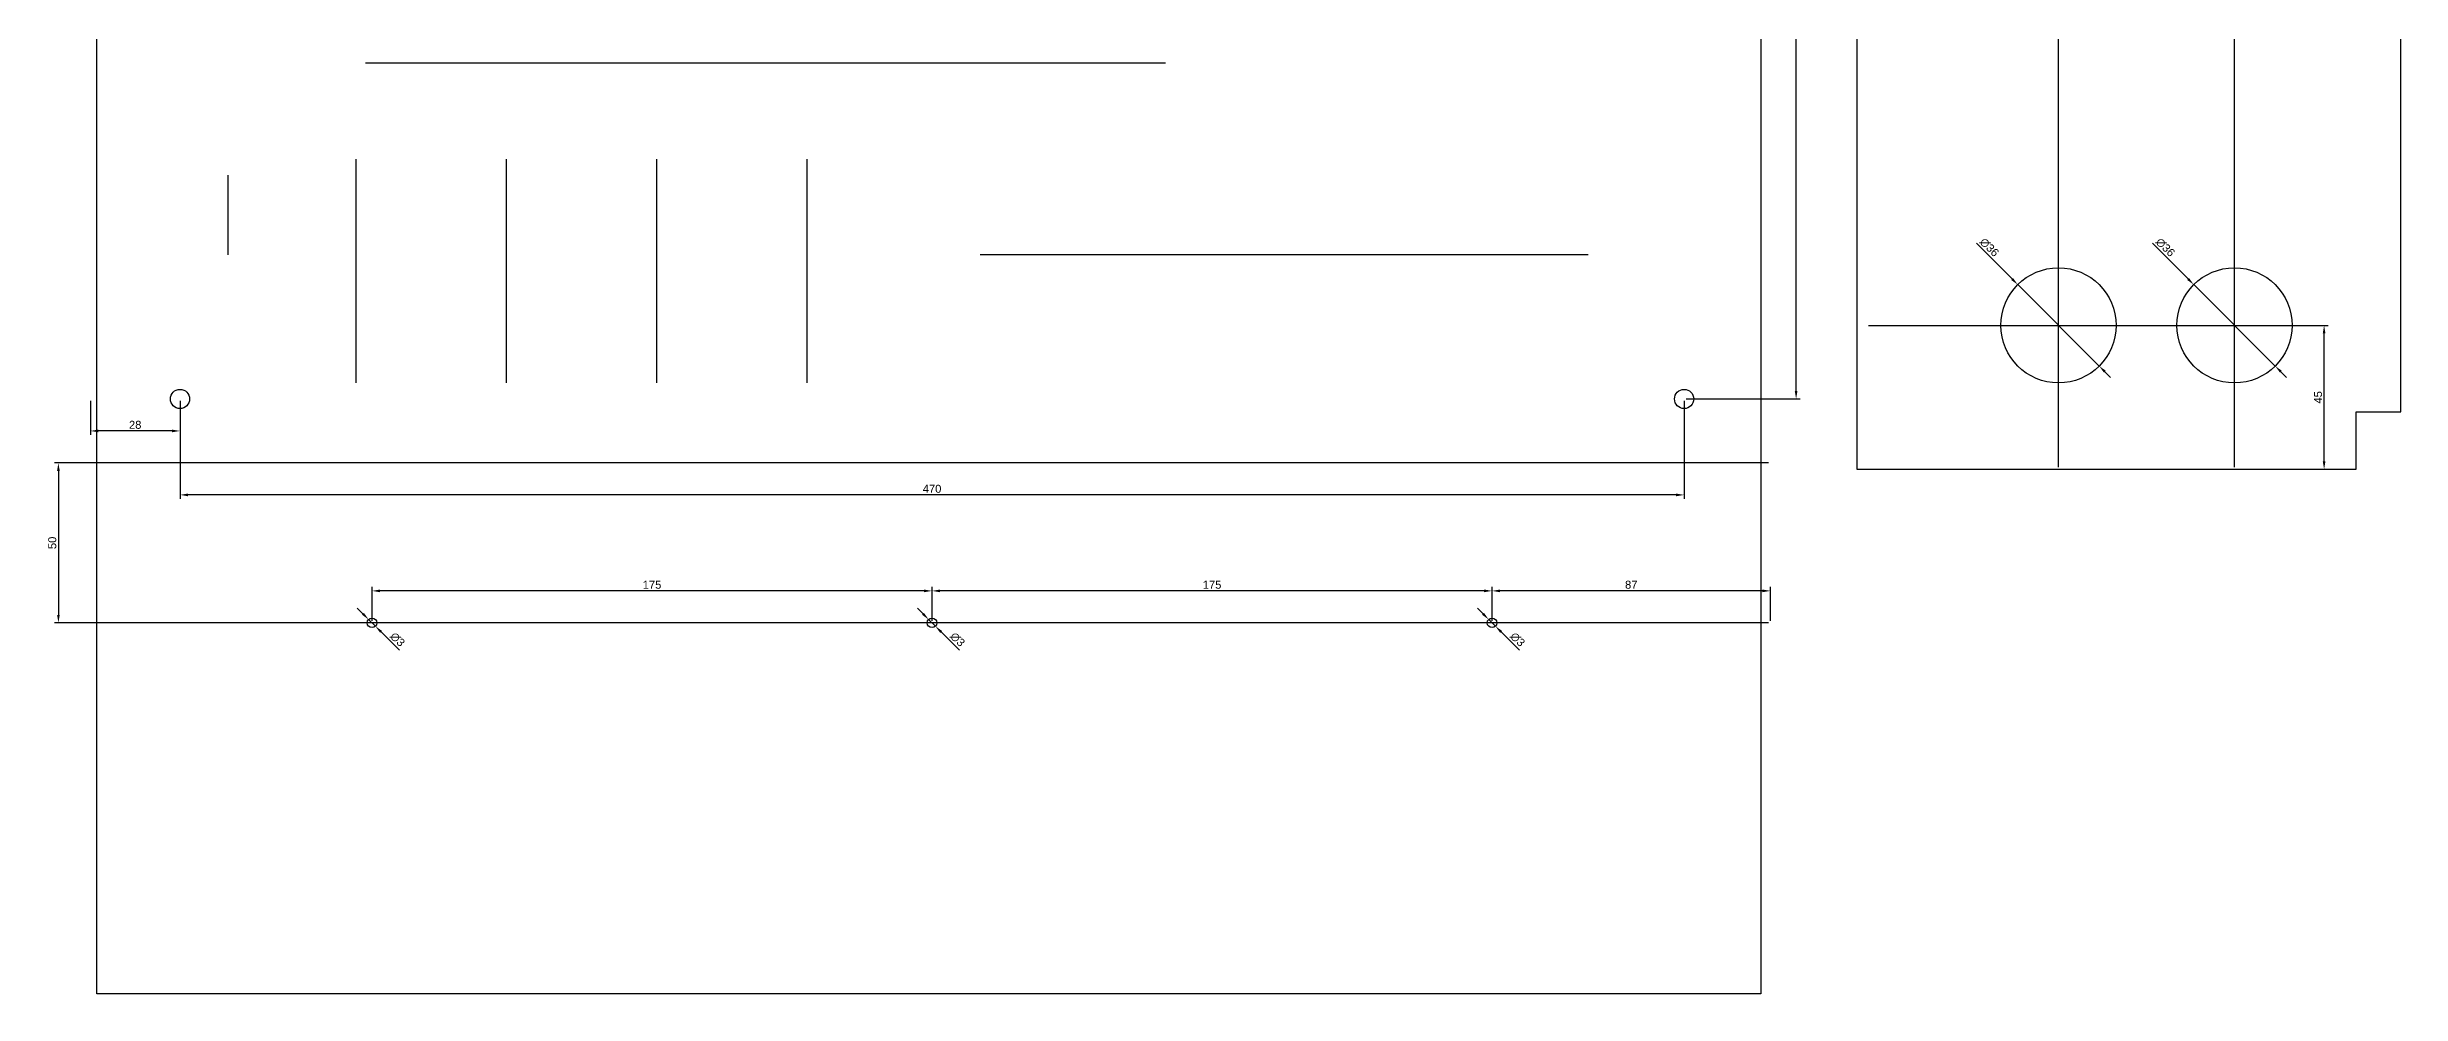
# Model space of a CAD drawing. Header units: millimetres. Extents: x 0 to 1565, y 0 to 836.
# Drawn here: x 830 to 1565, y 0 to 296 of the extents above; entities that cross this region are included whole.
import ezdxf

# ---------------------------------------------------------------- set-up
doc = ezdxf.new("R2010")
doc.units = ezdxf.units.MM
for name, color, linetype in [('Dimension', 20, 'Continuous'), ('Dimensions', 3, 'Continuous'), ('Inscription', 5, 'Continuous')]:
    doc.layers.add(name, color=color, linetype=linetype)
doc.styles.get("Standard").update_dxf_attribs({"font": 'arial.ttf'})
doc.dimstyles.new('ISO-25', dxfattribs={"dimtxt": 2.5, "dimasz": 2.5, "dimexe": 1.25, "dimexo": 0.625, "dimtad": 1, "dimtxsty": 'Standard', "dimcen": 2.5, "dimadec": 0, "dimazin": 0, "dimtfac": 1, "dimtmove": 0, "dimatfit": 3, "dimfxl": 1, "dimarcsym": 0})

# ---------------------------------------------------------------- blocks, each defined once
blk = doc.blocks.new('*D149')
at = {"layer": 'Dimensions', "color": 0, "lineweight": -2, "transparency": 16777216}
for p, q in [((1398.12, 659.63), (1398.12, 670.25)), ((1458.12, 164.63), (1458.12, 670.25)), ((1400.62, 669), (1455.62, 669))]:
    blk.add_line(p, q, dxfattribs=at)
at = {"layer": 'Dimensions', "color": 0, "transparency": 16777216}
for points in [[(1400.62, 669.42), (1400.62, 668.58), (1398.12, 669)], [(1455.62, 669.42), (1455.62, 668.58), (1458.12, 669)]]:
    blk.add_solid(points, dxfattribs=at)
at = {"layer": 'Dimensions', "color": 0, "transparency": 16777216, "insert": (1428.12, 670.9), "char_height": 2.5, "attachment_point": 5}
blk.add_mtext('60', dxfattribs=at)
blk = doc.blocks.new('*D150')
at = {"layer": 'Dimensions', "color": 0, "lineweight": -2, "transparency": 16777216}
for p, q in [((1458.12, 659.63), (1458.12, 670.25)), ((1513.12, 164.63), (1513.12, 670.25)), ((1460.62, 669), (1510.62, 669))]:
    blk.add_line(p, q, dxfattribs=at)
at = {"layer": 'Dimensions', "color": 0, "transparency": 16777216}
for points in [[(1460.62, 669.42), (1460.62, 668.58), (1458.12, 669)], [(1510.62, 669.42), (1510.62, 668.58), (1513.12, 669)]]:
    blk.add_solid(points, dxfattribs=at)
at = {"layer": 'Dimensions', "color": 0, "transparency": 16777216, "insert": (1485.62, 670.9), "char_height": 2.5, "attachment_point": 5}
blk.add_mtext('55', dxfattribs=at)
blk = doc.blocks.new('*D151')
at = {"layer": 'Dimensions', "color": 0, "lineweight": -2, "transparency": 16777216}
for p, q in [((1398.75, 209), (1542.37, 209)), ((1541.12, 166.5), (1541.12, 206.5)), ((1398.75, 164), (1542.37, 164))]:
    blk.add_line(p, q, dxfattribs=at)
at = {"layer": 'Dimensions', "color": 0, "transparency": 16777216}
for points in [[(1540.71, 206.5), (1541.54, 206.5), (1541.12, 209)], [(1540.71, 166.5), (1541.54, 166.5), (1541.12, 164)]]:
    blk.add_solid(points, dxfattribs=at)
at = {"layer": 'Dimensions', "color": 0, "transparency": 16777216, "insert": (1539.23, 186.5), "char_height": 2.5, "attachment_point": 5, "rotation": 90}
blk.add_mtext('45', dxfattribs=at)
blk = doc.blocks.new('*D230')
at = {"layer": 'Dimensions', "color": 0, "lineweight": -2, "transparency": 16777216}
for p, q in [((1487.46, 234.67), (1498.63, 223.5)), ((1525.85, 196.27), (1500.4, 221.73)), ((1527.62, 194.5), (1529.39, 192.74))]:
    blk.add_line(p, q, dxfattribs=at)
at = {"layer": 'Dimensions', "color": 0, "transparency": 16777216}
for points in [[(1498.92, 223.79), (1498.33, 223.2), (1500.4, 221.73)], [(1527.92, 194.8), (1527.33, 194.21), (1525.85, 196.27)]]:
    blk.add_solid(points, dxfattribs=at)
at = {"layer": 'Dimensions', "color": 0, "transparency": 16777216, "insert": (1491.52, 233.39), "char_height": 2.5, "attachment_point": 5, "rotation": 315}
blk.add_mtext('∅36', dxfattribs=at)
blk = doc.blocks.new('*D231')
at = {"layer": 'Dimensions', "color": 0, "lineweight": -2, "transparency": 16777216}
for p, q in [((1432.46, 234.67), (1443.63, 223.5)), ((1470.85, 196.27), (1445.4, 221.73)), ((1472.62, 194.5), (1474.39, 192.74))]:
    blk.add_line(p, q, dxfattribs=at)
at = {"layer": 'Dimensions', "color": 0, "transparency": 16777216}
for points in [[(1443.92, 223.79), (1443.33, 223.2), (1445.4, 221.73)], [(1472.92, 194.8), (1472.33, 194.21), (1470.85, 196.27)]]:
    blk.add_solid(points, dxfattribs=at)
at = {"layer": 'Dimensions', "color": 0, "transparency": 16777216, "insert": (1436.52, 233.39), "char_height": 2.5, "attachment_point": 5, "rotation": 315}
blk.add_mtext('∅36', dxfattribs=at)
blk = doc.blocks.new('*D159')
at = {"layer": 'Dimensions', "color": 0, "lineweight": -2, "transparency": 16777216}
for p, q in [((1341.75, 636), (1377.38, 636)), ((1376.13, 188.5), (1376.13, 633.5)), ((1341.75, 186), (1377.38, 186))]:
    blk.add_line(p, q, dxfattribs=at)
at = {"layer": 'Dimensions', "color": 0, "transparency": 16777216}
for points in [[(1375.71, 633.5), (1376.54, 633.5), (1376.13, 636)], [(1375.71, 188.5), (1376.54, 188.5), (1376.13, 186)]]:
    blk.add_solid(points, dxfattribs=at)
at = {"layer": 'Dimensions', "color": 0, "transparency": 16777216, "insert": (1374.22, 411), "char_height": 2.5, "attachment_point": 5, "rotation": 90}
blk.add_mtext('450', dxfattribs=at)
blk = doc.blocks.new('*D160')
at = {"layer": 'Dimensions', "color": 0, "lineweight": -2, "transparency": 16777216}
for p, q in [((871.12, 185.38), (871.12, 154.75)), ((1341.12, 185.38), (1341.12, 154.75)), ((1338.62, 156), (873.62, 156))]:
    blk.add_line(p, q, dxfattribs=at)
at = {"layer": 'Dimensions', "color": 0, "transparency": 16777216}
for points in [[(873.62, 156.42), (873.62, 155.58), (871.12, 156)], [(1338.62, 156.42), (1338.62, 155.58), (1341.12, 156)]]:
    blk.add_solid(points, dxfattribs=at)
at = {"layer": 'Dimensions', "color": 0, "transparency": 16777216, "insert": (1106.12, 157.9), "char_height": 2.5, "attachment_point": 5}
blk.add_mtext('470', dxfattribs=at)
blk = doc.blocks.new('*D161')
at = {"layer": 'Dimensions', "color": 0, "lineweight": -2, "transparency": 16777216}
for p, q in [((843.12, 185.38), (843.12, 174.75)), ((871.12, 185.38), (871.12, 174.75)), ((868.62, 176), (845.62, 176))]:
    blk.add_line(p, q, dxfattribs=at)
at = {"layer": 'Dimensions', "color": 0, "transparency": 16777216}
for points in [[(845.62, 176.42), (845.62, 175.58), (843.12, 176)], [(868.62, 176.42), (868.62, 175.58), (871.12, 176)]]:
    blk.add_solid(points, dxfattribs=at)
at = {"layer": 'Dimensions', "color": 0, "transparency": 16777216, "insert": (857.12, 177.9), "char_height": 2.5, "attachment_point": 5}
blk.add_mtext('28', dxfattribs=at)
blk = doc.blocks.new('*D162')
at = {"layer": 'Dimensions', "color": 0, "lineweight": -2, "transparency": 16777216}
for p, q in [((1367.5, 166), (831.87, 166)), ((833.12, 163.5), (833.12, 118.5)), ((1367.5, 116), (831.87, 116))]:
    blk.add_line(p, q, dxfattribs=at)
at = {"layer": 'Dimensions', "color": 0, "transparency": 16777216}
for points in [[(832.71, 163.5), (833.54, 163.5), (833.12, 166)], [(832.71, 118.5), (833.54, 118.5), (833.12, 116)]]:
    blk.add_solid(points, dxfattribs=at)
at = {"layer": 'Dimensions', "color": 0, "transparency": 16777216, "insert": (831.22, 141), "char_height": 2.5, "attachment_point": 5, "rotation": 90}
blk.add_mtext('50', dxfattribs=at)
blk = doc.blocks.new('*D163')
at = {"layer": 'Dimensions', "color": 0, "lineweight": -2, "transparency": 16777216}
for p, q in [((1281.12, 116.63), (1281.12, 127.25)), ((1365.62, 126), (1283.62, 126)), ((1368.12, 116.63), (1368.12, 127.25))]:
    blk.add_line(p, q, dxfattribs=at)
at = {"layer": 'Dimensions', "color": 0, "transparency": 16777216}
for points in [[(1283.62, 126.42), (1283.62, 125.58), (1281.12, 126)], [(1365.62, 126.42), (1365.62, 125.58), (1368.12, 126)]]:
    blk.add_solid(points, dxfattribs=at)
at = {"layer": 'Dimensions', "color": 0, "transparency": 16777216, "insert": (1324.62, 127.9), "char_height": 2.5, "attachment_point": 5}
blk.add_mtext('87', dxfattribs=at)
blk = doc.blocks.new('*D164')
at = {"layer": 'Dimensions', "color": 0, "lineweight": -2, "transparency": 16777216}
for p, q in [((1106.12, 116.63), (1106.12, 127.25)), ((1278.62, 126), (1108.62, 126)), ((1281.12, 116.63), (1281.12, 127.25))]:
    blk.add_line(p, q, dxfattribs=at)
at = {"layer": 'Dimensions', "color": 0, "transparency": 16777216}
for points in [[(1108.62, 126.42), (1108.62, 125.58), (1106.12, 126)], [(1278.62, 126.42), (1278.62, 125.58), (1281.12, 126)]]:
    blk.add_solid(points, dxfattribs=at)
at = {"layer": 'Dimensions', "color": 0, "transparency": 16777216, "insert": (1193.62, 127.9), "char_height": 2.5, "attachment_point": 5}
blk.add_mtext('175', dxfattribs=at)
blk = doc.blocks.new('*D165')
at = {"layer": 'Dimensions', "color": 0, "lineweight": -2, "transparency": 16777216}
for p, q in [((931.12, 116.63), (931.12, 127.25)), ((1103.62, 126), (933.62, 126)), ((1106.12, 116.63), (1106.12, 127.25))]:
    blk.add_line(p, q, dxfattribs=at)
at = {"layer": 'Dimensions', "color": 0, "transparency": 16777216}
for points in [[(933.62, 126.42), (933.62, 125.58), (931.12, 126)], [(1103.62, 126.42), (1103.62, 125.58), (1106.12, 126)]]:
    blk.add_solid(points, dxfattribs=at)
at = {"layer": 'Dimensions', "color": 0, "transparency": 16777216, "insert": (1018.62, 127.9), "char_height": 2.5, "attachment_point": 5}
blk.add_mtext('175', dxfattribs=at)
blk = doc.blocks.new('*D240')
at = {"layer": 'Dimensions', "color": 0, "lineweight": -2, "transparency": 16777216}
for p, q in [((1278.3, 118.83), (1276.53, 120.6)), ((1280.06, 117.06), (1282.19, 114.94)), ((1289.69, 107.44), (1283.95, 113.17))]:
    blk.add_line(p, q, dxfattribs=at)
at = {"layer": 'Dimensions', "color": 0, "transparency": 16777216}
for points in [[(1278.59, 119.12), (1278, 118.53), (1280.06, 117.06)], [(1284.25, 113.47), (1283.66, 112.88), (1282.19, 114.94)]]:
    blk.add_solid(points, dxfattribs=at)
at = {"layer": 'Dimensions', "color": 0, "transparency": 16777216, "insert": (1289.1, 110.81), "char_height": 2.5, "attachment_point": 5, "rotation": 315}
blk.add_mtext('∅3', dxfattribs=at)
blk = doc.blocks.new('*D241')
at = {"layer": 'Dimensions', "color": 0, "lineweight": -2, "transparency": 16777216}
for p, q in [((1103.3, 118.83), (1101.53, 120.6)), ((1105.06, 117.06), (1107.19, 114.94)), ((1114.69, 107.44), (1108.95, 113.17))]:
    blk.add_line(p, q, dxfattribs=at)
at = {"layer": 'Dimensions', "color": 0, "transparency": 16777216}
for points in [[(1103.59, 119.12), (1103, 118.53), (1105.06, 117.06)], [(1109.25, 113.47), (1108.66, 112.88), (1107.19, 114.94)]]:
    blk.add_solid(points, dxfattribs=at)
at = {"layer": 'Dimensions', "color": 0, "transparency": 16777216, "insert": (1114.1, 110.81), "char_height": 2.5, "attachment_point": 5, "rotation": 315}
blk.add_mtext('∅3', dxfattribs=at)
blk = doc.blocks.new('*D242')
at = {"layer": 'Dimensions', "color": 0, "lineweight": -2, "transparency": 16777216}
for p, q in [((928.3, 118.83), (926.53, 120.6)), ((930.06, 117.06), (932.19, 114.94)), ((939.69, 107.44), (933.95, 113.17))]:
    blk.add_line(p, q, dxfattribs=at)
at = {"layer": 'Dimensions', "color": 0, "transparency": 16777216}
for points in [[(928.59, 119.12), (928, 118.53), (930.06, 117.06)], [(934.25, 113.47), (933.66, 112.88), (932.19, 114.94)]]:
    blk.add_solid(points, dxfattribs=at)
at = {"layer": 'Dimensions', "color": 0, "transparency": 16777216, "insert": (939.1, 110.81), "char_height": 2.5, "attachment_point": 5, "rotation": 315}
blk.add_mtext('∅3', dxfattribs=at)

msp = doc.modelspace()

# ---------------------------------------------------------------- linework, layer by layer
at = {"layer": 'Dimension'}
for points in [[(1365.125, 822), (1365.125, 0), (845.125, 0), (845.125, 822)], [(1565.125, 641), (1551.125, 641), (1551.125, 659), (1395.125, 659), (1395.125, 164), (1551.125, 164), (1551.125, 182), (1565.125, 182)]]:
    msp.add_lwpolyline(points, close=True, dxfattribs=at)
for centre, radius in [((1458.125, 209), 18), ((1513.125, 209), 18), ((871.125, 186), 3), ((1341.125, 186), 3), ((931.125, 116), 1.5), ((1106.125, 116), 1.5), ((1281.125, 116), 1.5)]:
    msp.add_circle(centre, radius, dxfattribs=at)
at = {"layer": 'Inscription'}
for p, q in [((1179.125, 291), (929.125, 291)), ((926.125, 191), (926.125, 261)), ((973.125, 191), (973.125, 261)), ((1020.125, 191), (1020.125, 261)), ((1067.125, 191), (1067.125, 261)), ((886.125, 231), (886.125, 256)), ((1311.125, 231), (1121.125, 231))]:
    msp.add_line(p, q, dxfattribs=at)

# ---------------------------------------------------------------- dimensions: what is measured, and where the dimension line sits
at = {"layer": 'Dimensions'}
for base, p1, p2, angle, picture, middle in [((1458.125, 669), (1398.125, 659), (1458.125, 164), 180, '*D149', (1428.125, 670.901)), ((1513.125, 669), (1458.125, 659), (1513.125, 164), 180, '*D150', (1485.625, 670.896)), ((1376.125, 636), (1341.125, 186), (1341.125, 636), 90, '*D159', (1374.224, 411)), ((1541.125, 209), (1398.125, 164), (1398.125, 209), 90, '*D151', (1539.229, 186.5)), ((843.125, 176), (871.125, 186), (843.125, 186), 180, '*D161', (857.125, 177.901)), ((871.125, 156), (1341.125, 186), (871.125, 186), 180, '*D160', (1106.125, 157.901)), ((833.125, 116), (1368.125, 166), (1368.125, 116), 90, '*D162', (831.224, 141)), ((931.125, 126), (1106.125, 116), (931.125, 116), 180, '*D165', (1018.625, 127.901)), ((1106.125, 126), (1281.125, 116), (1106.125, 116), 180, '*D164', (1193.625, 127.901)), ((1281.125, 126), (1368.125, 116), (1281.125, 116), 180, '*D163', (1324.625, 127.901))]:
    dim = msp.add_linear_dim(base=base, p1=p1, p2=p2, angle=angle, dimstyle='ISO-25', dxfattribs=at)
    dim.commit()
    dim.dimension.update_dxf_attribs({"geometry": picture, "text_midpoint": middle})
for p1, p2, picture, middle in [((1470.853, 196.272), (1445.397, 221.728), '*D231', (1435.125, 232)), ((1525.853, 196.272), (1500.397, 221.728), '*D230', (1490.125, 232))]:
    dim = msp.add_diameter_dim_2p(p1=p1, p2=p2, dimstyle='ISO-25', dxfattribs=at)
    dim.commit()
    dim.dimension.update_dxf_attribs({"geometry": picture, "text_midpoint": middle, "dimtype": 163})
for p1, p2, picture, middle in [((930.064, 117.061), (932.186, 114.939), '*D242', (939.098, 110.815)), ((1105.064, 117.061), (1107.186, 114.939), '*D241', (1114.098, 110.815)), ((1280.064, 117.061), (1282.186, 114.939), '*D240', (1289.098, 110.815))]:
    dim = msp.add_diameter_dim_2p(p1=p1, p2=p2, dimstyle='ISO-25', dxfattribs=at)
    dim.commit()
    dim.dimension.update_dxf_attribs({"geometry": picture, "text_midpoint": middle})

doc.saveas('drawing.dxf')
